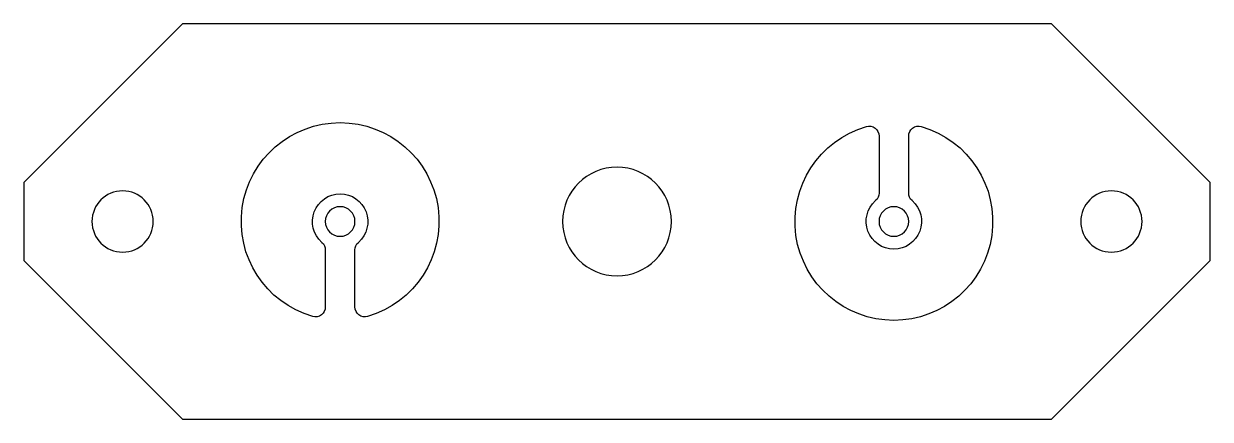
# Model space of a CAD drawing. Header units: millimetres. Extents: x -30 to 30, y -10 to 10.
import ezdxf

# ---------------------------------------------------------------- set-up
doc = ezdxf.new("R2010")
doc.units = ezdxf.units.MM

msp = doc.modelspace()

# ---------------------------------------------------------------- linework, layer by layer
at = {"extrusion": (0, 0, -1)}
for p, q in [((-21.972, 10), (-30, 1.972)), ((21.972, 10), (-21.972, 10)), ((30, 1.972), (21.972, 10)), ((13.25, 4.323), (13.25, 1.431)), ((14.75, 1.431), (14.75, 4.323)), ((-30, 1.972), (-30, -1.972)), ((30, -1.972), (30, 1.972)), ((-14.75, -1.431), (-14.75, -4.323)), ((-13.25, -4.323), (-13.25, -1.431)), ((-30, -1.972), (-21.972, -10)), ((21.972, -10), (30, -1.972)), ((-21.972, -10), (21.972, -10))]:
    msp.add_line(p, q, dxfattribs=at)
for centre, radius in [((0, 0), 2.75), ((25, 0), 1.55), ((-25, 0), 1.55), ((14, 0), 0.75), ((-14, 0), 0.75)]:
    msp.add_circle(centre, radius, dxfattribs=at)
for centre, radius, start, end in [((14, 0), 5, 286.12762, 253.87238), ((-14, 0), 5, 106.12762, 73.87238), ((-12.75, 4.323), 0.5, 73.87238, 180), ((-15.25, 4.323), 0.5, 0, 106.12762), ((14, 0), 1.4, 311.13951, 228.86049), ((-12.75, 1.431), 0.5, 180, 228.86049), ((-15.25, 1.431), 0.5, 311.13951, 0), ((-14, 0), 1.4, 131.13951, 48.86049), ((15.25, -1.431), 0.5, 131.13951, 180), ((12.75, -1.431), 0.5, 0, 48.86049), ((15.25, -4.323), 0.5, 180, 286.12762), ((12.75, -4.323), 0.5, 253.87238, 0)]:
    msp.add_arc(centre, radius, start, end, dxfattribs=at)

doc.saveas('drawing.dxf')
